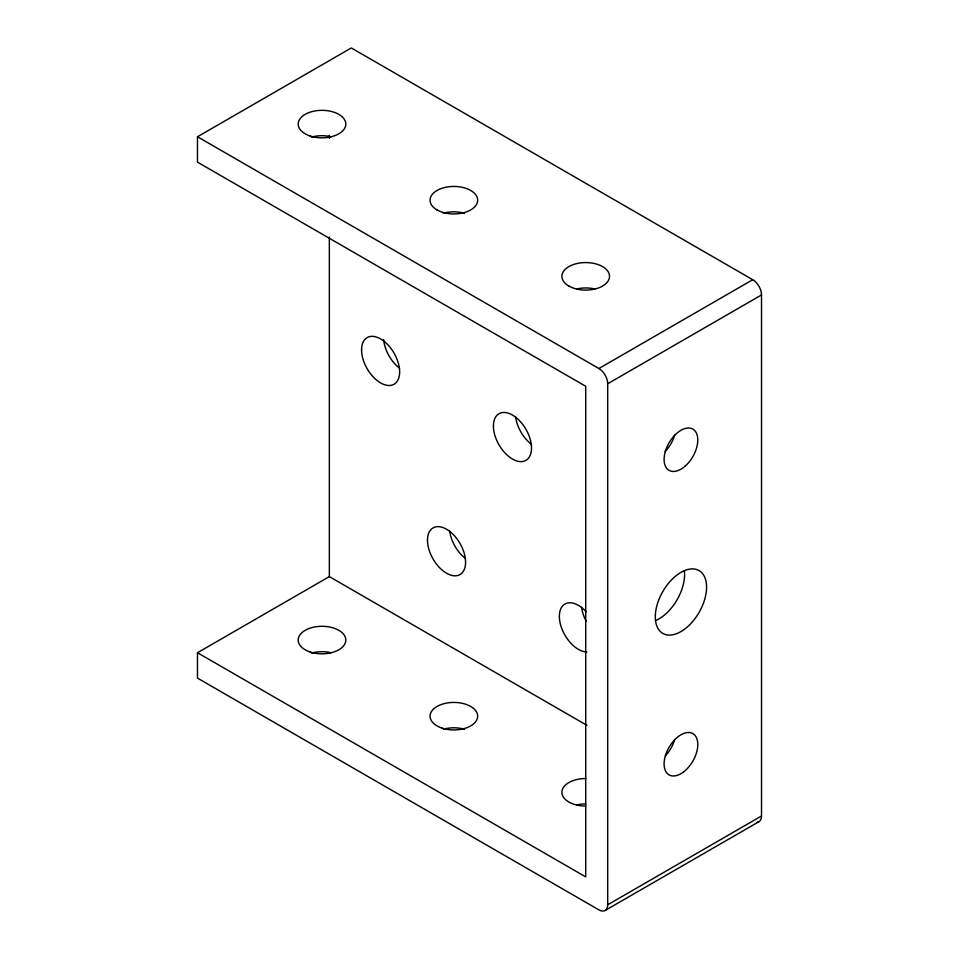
<?xml version="1.0" encoding="UTF-8"?>
<svg xmlns="http://www.w3.org/2000/svg" width="959" height="959" viewBox="0 0 959 959"><rect width="100%" height="100%" fill="white"/><g stroke="black" fill="none" stroke-linecap="round" stroke-linejoin="round"><path stroke-width="1.44" d="M761.518 815.989L607.694 904.793A12.431 7.181 60 0 1 598.907 909.875L197.482 678.109L197.482 652.731L585.721 876.886L585.721 386.285L197.482 162.143L197.482 136.765L351.306 47.95L752.731 279.716A12.431 7.181 60 0 1 761.518 294.94L761.518 815.989A12.431 7.181 60 0 1 757.13 822.235M197.482 136.765L598.907 368.52L752.731 279.716M607.694 904.793L607.694 383.756L761.518 294.94M197.482 652.731L329.333 576.611L586.86 725.292M605.117 910.487L758.953 821.671M329.333 135.375L329.333 138.36M329.333 237.077L329.333 576.611M576.599 804.961A23.831 13.762 0 0 1 585.721 803.918M443.322 729.212A23.831 13.762 0 0 1 464.408 729.212M311.459 653.091A23.831 13.762 0 0 1 331.119 652.719M598.907 368.52A12.431 7.181 60 0 1 607.694 383.756M576.599 288.995A23.831 13.762 0 0 1 594.832 288.995M443.322 213.246A23.831 13.762 0 0 1 464.408 213.246M311.459 137.113A23.831 13.762 0 0 1 331.119 136.741M585.721 806.051A23.831 13.762 0 0 1 561.89 792.302A23.831 13.762 0 0 1 585.721 778.54M586.824 651.952A26.936 15.548 60 0 1 559.349 616.793A26.936 15.548 60 0 1 586.141 611.746M399.603 368.232A26.936 15.548 60 0 1 383.648 339.594M531.454 444.353A26.936 15.548 60 0 1 515.63 416.937M465.535 558.546A26.936 15.548 60 0 1 449.699 531.13M586.213 621.216A26.936 15.548 60 0 1 581.562 607.251M674.513 740.072A23.831 13.762 -60 0 1 665.366 755.848M684.39 570.809A36.262 20.93 -60 0 1 655.572 620.593M674.824 434.463A23.831 13.762 -60 0 1 665.138 451.581M685.014 466.254A23.831 13.762 -60 0 0 693.069 429.224A23.831 13.762 -60 0 0 664.755 453.703A23.831 13.762 -60 0 0 685.014 466.254M683.096 772.295A23.831 13.762 -60 0 0 694.34 734.702A23.831 13.762 -60 0 0 665.402 755.704A23.831 13.762 -60 0 0 683.096 772.295M684.246 629.44A36.262 20.93 -60 0 0 701.317 572.247A36.262 20.93 -60 0 0 657.275 604.266A36.262 20.93 -60 0 0 684.246 629.44M568.867 286.058A23.831 13.762 0 0 0 608.737 279.884A23.831 13.762 0 0 0 579.548 263.042A23.831 13.762 0 0 0 568.867 286.058M437.016 209.925A23.831 13.762 0 0 0 476.875 203.764A23.831 13.762 0 0 0 447.697 186.909A23.831 13.762 0 0 0 437.016 209.925M310.093 135.986A23.831 13.762 0 0 0 345.827 124.071A23.831 13.762 0 0 0 310.093 112.167A23.831 13.762 0 0 0 310.093 135.986M441.943 728.085A23.831 13.762 0 0 0 477.69 716.169A23.831 13.762 0 0 0 441.943 704.266A23.831 13.762 0 0 0 441.943 728.085M310.093 651.964A23.831 13.762 0 0 0 345.827 640.049A23.831 13.762 0 0 0 310.093 628.133A23.831 13.762 0 0 0 310.093 651.964M361.567 349.915A26.936 15.548 60 0 0 390.133 385.458A26.936 15.548 60 0 0 390.133 347.374A26.936 15.548 60 0 0 361.567 349.915M493.417 426.048A26.936 15.548 60 0 0 521.984 461.591A26.936 15.548 60 0 0 521.984 423.494A26.936 15.548 60 0 0 493.417 426.048M427.486 540.241A26.936 15.548 60 0 0 456.064 575.772A26.936 15.548 60 0 0 456.064 537.687A26.936 15.548 60 0 0 427.486 540.241"/></g></svg>
